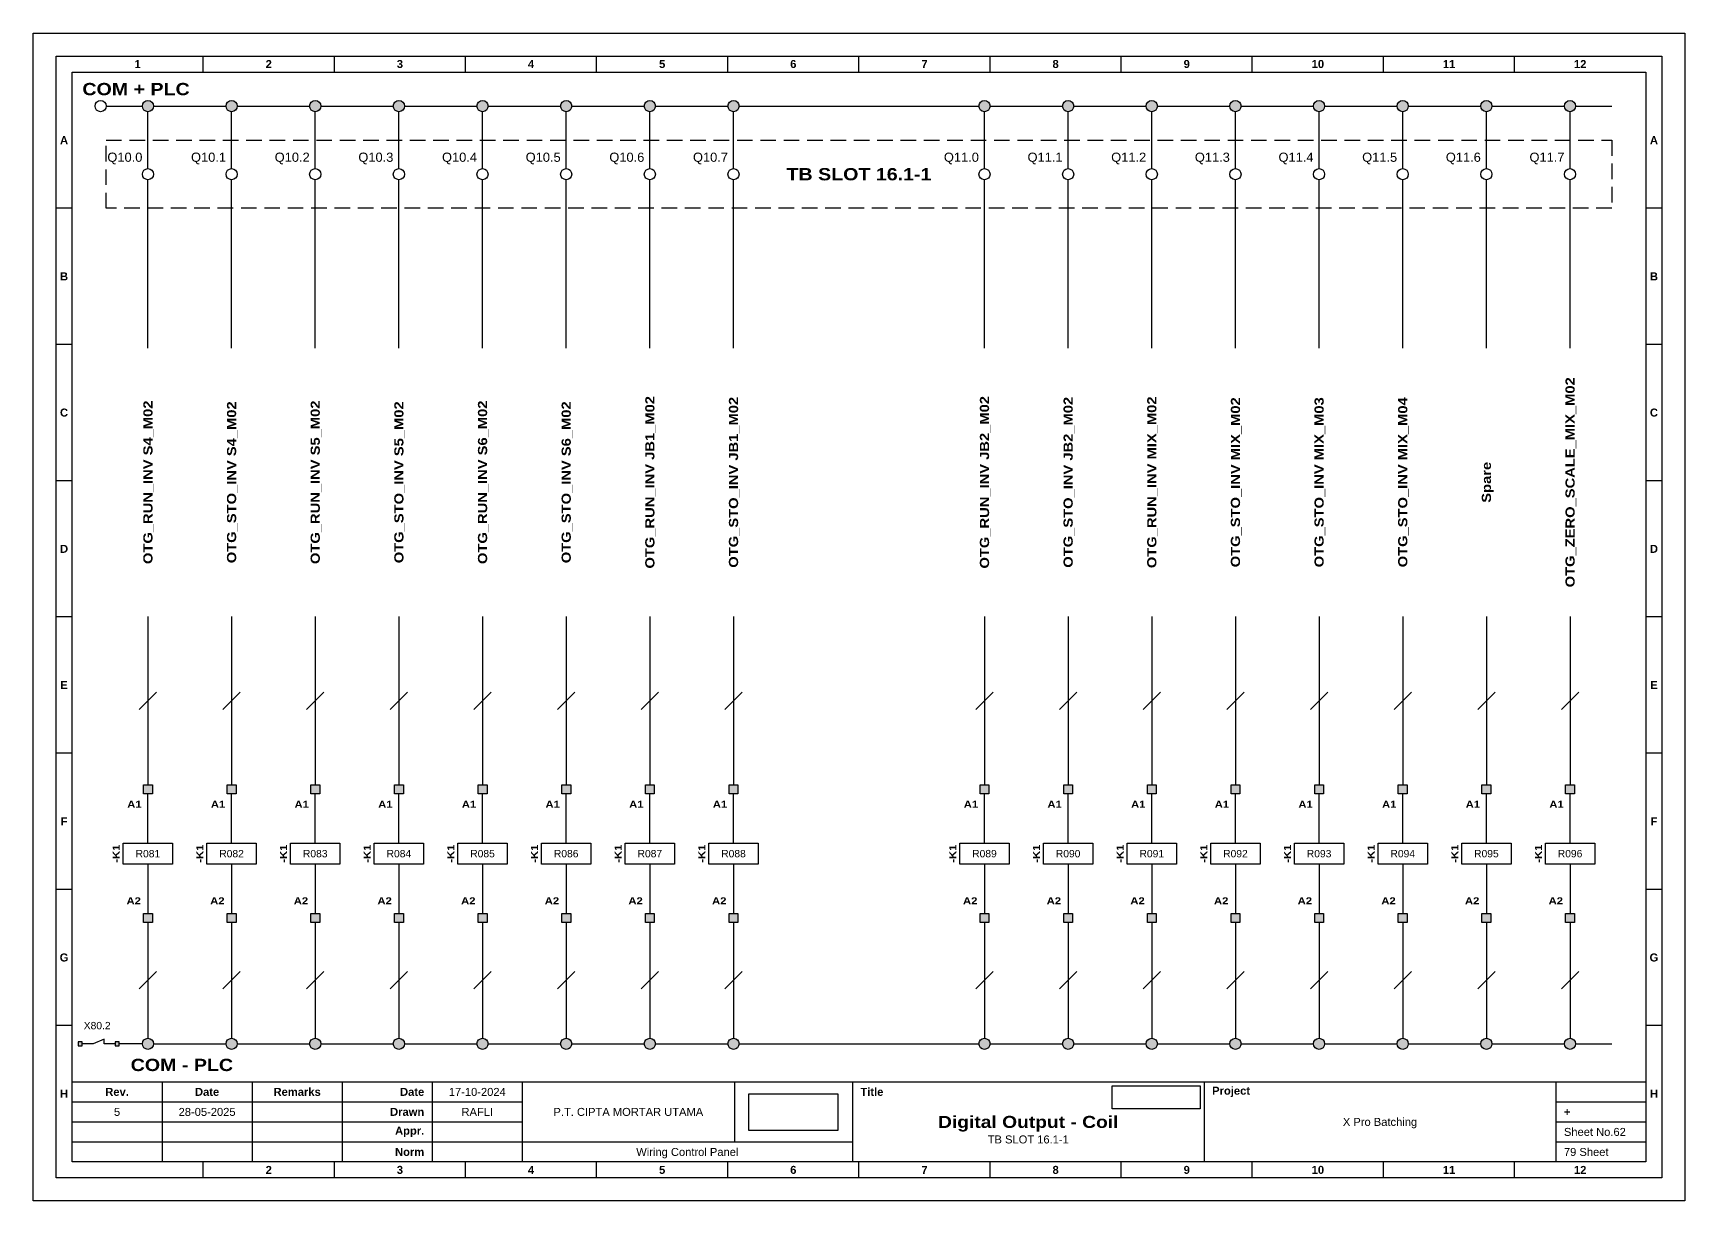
# Model space of a CAD drawing. Header units: millimetres. Extents: x 1018 to 2216, y 1079 to 1731.
# Drawn here: x 1636.9 to 1906.2, y 1310 to 1500.4 of the extents above; entities that cross this region are included whole.
import ezdxf
from ezdxf.enums import TextEntityAlignment as Align

# ---------------------------------------------------------------- set-up
doc = ezdxf.new("R2010")
doc.units = ezdxf.units.MM
doc.linetypes.add('HIDDEN', pattern=[9.525, 6.35, -3.175])
doc.styles.add('Bold', font='ariblk.ttf', dxfattribs={"height": 25.4})
doc.styles.get("Standard").update_dxf_attribs({"font": 'arial.ttf'})
picture_1 = doc.add_image_def('image1.png', size_in_pixel=(2048, 847))
picture_2 = doc.add_image_def('image2.png', size_in_pixel=(2092, 542))

# ---------------------------------------------------------------- blocks, each defined once
blk = doc.blocks.new('KOP MU PROJECT')
at = {"color": 6, "ltscale": 50}
for p, q in [((27.74, 184.05), (27.74, 186.66)), ((49.13, 184.05), (49.13, 186.66)), ((70.51, 184.05), (70.51, 186.66)), ((91.89, 184.05), (91.89, 186.66)), ((113.27, 184.05), (113.27, 186.66)), ((134.66, 184.05), (134.66, 186.66)), ((156.04, 184.05), (156.04, 186.66)), ((177.42, 184.05), (177.42, 186.66)), ((198.8, 184.05), (198.8, 186.66)), ((220.19, 184.05), (220.19, 186.66)), ((241.57, 184.05), (241.57, 186.66)), ((6.36, 161.84), (3.75, 161.84)), ((265.59, 161.84), (262.98, 161.84)), ((6.36, 139.63), (3.75, 139.63)), ((265.59, 139.63), (262.98, 139.63)), ((6.36, 117.42), (3.75, 117.42)), ((265.59, 117.42), (262.98, 117.42)), ((6.36, 95.22), (3.75, 95.22)), ((265.59, 95.22), (262.98, 95.22)), ((6.36, 73.01), (3.75, 73.01)), ((265.59, 73.01), (262.98, 73.01)), ((6.36, 50.8), (3.75, 50.8)), ((265.59, 50.8), (262.98, 50.8)), ((6.36, 28.59), (3.75, 28.59)), ((265.59, 28.59), (262.98, 28.59)), ((27.74, 3.75), (27.74, 6.36)), ((49.13, 3.75), (49.13, 6.36)), ((70.51, 3.75), (70.51, 6.36)), ((91.89, 3.75), (91.89, 6.36)), ((113.27, 3.75), (113.27, 6.36)), ((134.66, 3.75), (134.66, 6.36)), ((156.04, 3.75), (156.04, 6.36)), ((177.42, 3.75), (177.42, 6.36)), ((198.8, 3.75), (198.8, 6.36)), ((220.19, 3.75), (220.19, 6.36)), ((241.57, 3.75), (241.57, 6.36))]:
    blk.add_line(p, q, dxfattribs=at)
at = {"ltscale": 50}
for p, q in [((6.36, 19.41), (262.98, 19.41)), ((21.04, 19.41), (21.04, 6.36)), ((35.72, 19.41), (35.72, 6.36)), ((50.41, 19.41), (50.41, 6.36)), ((65.09, 19.41), (65.09, 6.36)), ((79.77, 19.41), (79.77, 6.36)), ((114.35, 19.41), (114.35, 9.62)), ((133.6, 19.41), (133.6, 6.36)), ((190.95, 19.41), (190.95, 6.36)), ((248.3, 19.41), (248.3, 6.36)), ((6.36, 16.15), (79.77, 16.15)), ((248.3, 16.15), (262.98, 16.15)), ((6.36, 12.89), (79.77, 12.89)), ((248.3, 12.89), (262.98, 12.89)), ((6.36, 9.62), (133.6, 9.62)), ((248.3, 9.62), (262.98, 9.62))]:
    blk.add_line(p, q, dxfattribs=at)
at = {"color": 1, "ltscale": 50}
blk.add_lwpolyline([(269.34, 0), (0, 0), (0, 190.41), (269.34, 190.41)], close=True, dxfattribs=at)
at = {"color": 6, "ltscale": 50}
for points in [[(265.59, 3.75), (3.75, 3.75), (3.75, 186.66), (265.59, 186.66)], [(262.98, 6.36), (6.36, 6.36), (6.36, 184.05), (262.98, 184.05)]]:
    blk.add_lwpolyline(points, close=True, dxfattribs=at)
at = {"ltscale": 50, "char_height": 1.305, "attachment_point": 4}
for s, width, heights, insert in [('\\pxqc;{\\fArial|b1|i0|c0|p34;1}', 21.3825, [2.51], (6.36, 185.36)), ('\\pxqc;{\\fArial|b1|i0|c0|p34;2}', 21.3825, [2.51], (27.74, 185.36)), ('\\pxqc;{\\fArial|b1|i0|c0|p34;3}', 21.3825, [2.51], (49.13, 185.36)), ('\\pxqc;{\\fArial|b1|i0|c0|p34;4}', 21.3825, [2.51], (70.51, 185.36)), ('\\pxqc;{\\fArial|b1|i0|c0|p34;5}', 21.3825, [2.51], (91.89, 185.36)), ('\\pxqc;{\\fArial|b1|i0|c0|p34;6}', 21.3825, [2.51], (113.27, 185.36)), ('\\pxqc;{\\fArial|b1|i0|c0|p34;7}', 21.3825, [2.51], (134.66, 185.36)), ('\\pxqc;{\\fArial|b1|i0|c0|p34;8}', 21.3825, [2.51], (156.04, 185.36)), ('\\pxqc;{\\fArial|b1|i0|c0|p34;9}', 21.3825, [2.51], (177.42, 185.36)), ('\\pxqc;{\\fArial|b1|i0|c0|p34;10}', 21.3825, [2.51], (198.8, 185.36)), ('\\pxqc;{\\fArial|b1|i0|c0|p34;11}', 21.3825, [2.51], (220.19, 185.36)), ('\\pxqc;{\\fArial|b1|i0|c0|p34;12}', 21.3825, [2.51], (241.57, 185.36)), ('\\pxqc;{\\fArial|b1|i0|c0|p34;A}', 2.61, [2.51], (3.75, 172.95)), ('\\pxqc;{\\fArial|b1|i0|c0|p34;A}', 2.61, [2.51], (262.98, 172.95)), ('\\pxqc;{\\fArial|b1|i0|c0|p34;B}', 2.61, [2.51], (3.75, 150.74)), ('\\pxqc;{\\fArial|b1|i0|c0|p34;B}', 2.61, [2.51], (262.98, 150.74)), ('\\pxqc;{\\fArial|b1|i0|c0|p34;C}', 2.61, [2.51], (3.75, 128.53)), ('\\pxqc;{\\fArial|b1|i0|c0|p34;C}', 2.61, [2.51], (262.98, 128.53)), ('\\pxqc;{\\fArial|b1|i0|c0|p34;D}', 2.61, [2.51], (3.75, 106.32)), ('\\pxqc;{\\fArial|b1|i0|c0|p34;D}', 2.61, [2.51], (262.98, 106.32)), ('\\pxqc;{\\fArial|b1|i0|c0|p34;E}', 2.61, [2.51], (3.75, 84.11)), ('\\pxqc;{\\fArial|b1|i0|c0|p34;E}', 2.61, [2.51], (262.98, 84.11)), ('\\pxqc;{\\fArial|b1|i0|c0|p34;F}', 2.61, [2.51], (3.75, 61.9)), ('\\pxqc;{\\fArial|b1|i0|c0|p34;F}', 2.61, [2.51], (262.98, 61.9)), ('\\pxqc;{\\fArial|b1|i0|c0|p34;G}', 2.61, [2.51], (3.75, 39.69)), ('\\pxqc;{\\fArial|b1|i0|c0|p34;G}', 2.61, [2.51], (262.98, 39.69)), ('\\pxqc;{\\fArial|b1|i0|c0|p34;H}', 2.61, [2.51], (3.75, 17.47)), ('\\pxqc;{\\fArial|b1|i0|c0|p34;Rev.}', 14.6811, [2.88], (6.36, 17.78)), ('\\pxqc;{\\fArial|b1|i0|c0|p34;Date}', 14.6811, [2.88], (21.04, 17.78)), ('\\pxqc;{\\fArial|b1|i0|c0|p34;Remarks}', 14.6811, [2.88], (35.72, 17.78)), ('\\pxqr;{\\fArial|b1|i0|c0|p34;Date}', 13.3761, [2.88], (50.41, 17.78)), ('\\pxql;{\\fArial|b1|i0|c0|p34;Title}', 50.2419, [2.88], (134.9, 17.78)), ('\\pxql;{\\fArial|b1|i0|c0|p34;Project}', 50.2419, [2.88], (192.25, 17.78)), ('\\pxqc;{\\fArial|b1|i0|c0|p34;H}', 2.61, [2.51], (262.98, 17.47)), ('\\pxqr;{\\fArial|b1|i0|c0|p34;Drawn}', 13.3761, [2.88], (50.41, 14.52)), ('\\pxql;{\\fArial|b1|i0|c0|p34;+}', 14.6811, [2.88], (249.61, 14.52)), ('\\pxqr;{\\fArial|b1|i0|c0|p34;Appr.}', 13.3761, [2.88], (50.41, 11.26)), ('\\pxqr;{\\fArial|b1|i0|c0|p34;Norm}', 13.3761, [2.88], (50.41, 7.99)), ('\\pxqc;{\\fArial|b1|i0|c0|p34;2}', 21.3825, [2.51], (27.74, 5.06)), ('\\pxqc;{\\fArial|b1|i0|c0|p34;3}', 21.3825, [2.51], (49.13, 5.06)), ('\\pxqc;{\\fArial|b1|i0|c0|p34;4}', 21.3825, [2.51], (70.51, 5.06)), ('\\pxqc;{\\fArial|b1|i0|c0|p34;5}', 21.3825, [2.51], (91.89, 5.06)), ('\\pxqc;{\\fArial|b1|i0|c0|p34;6}', 21.3825, [2.51], (113.27, 5.06)), ('\\pxqc;{\\fArial|b1|i0|c0|p34;7}', 21.3825, [2.51], (134.66, 5.06)), ('\\pxqc;{\\fArial|b1|i0|c0|p34;8}', 21.3825, [2.51], (156.04, 5.06)), ('\\pxqc;{\\fArial|b1|i0|c0|p34;9}', 21.3825, [2.51], (177.42, 5.06)), ('\\pxqc;{\\fArial|b1|i0|c0|p34;10}', 21.3825, [2.51], (198.8, 5.06)), ('\\pxqc;{\\fArial|b1|i0|c0|p34;11}', 21.3825, [2.51], (220.19, 5.06)), ('\\pxqc;{\\fArial|b1|i0|c0|p34;12}', 21.3825, [2.51], (241.57, 5.06))]:
    blk.add_mtext_dynamic_manual_height_columns(s, width=width, gutter_width=0.0326, heights=heights, dxfattribs=dict(at, insert=insert))
at = {"ltscale": 50}
for tag, p in [('DATECREATED', (72.43, 17.78)), ('REV', (13.7, 14.52)), ('REVDATE', (28.38, 14.52)), ('REMARKS', (43.06, 14.52)), ('DRAWN', (72.43, 14.52)), ('COMPANY', (97.06, 14.52)), ('PROJECT', (219.62, 12.89)), ('APPR', (72.43, 11.26)), ('NORM', (72.43, 7.99)), ('DRAWINGCATEGORY', (106.68, 7.99)), ('DESCRIPTION', (162.27, 10.03))]:
    blk.add_attdef(tag, text='', height=1.3, dxfattribs=at).set_placement(p, align=Align.MIDDLE_CENTER)
at = {"ltscale": 50, "style": 'Bold'}
blk.add_attdef('TITLE', text='', height=1.96, dxfattribs=at).set_placement((162.27, 12.89), align=Align.MIDDLE_CENTER)
at = {"ltscale": 50}
for tag, p in [('SHEETNUMBER', (249.61, 11.26)), ('TOTALSHEET', (249.61, 7.99))]:
    blk.add_attdef(tag, text='', height=1.3, dxfattribs=at).set_placement(p, align=Align.MIDDLE_LEFT)
image = blk.add_image(picture_1, insert=(116.72, 11.48), size_in_units=(14.5, 6), dxfattribs=at)
image.dxf.flags = 15
image = blk.add_image(picture_2, insert=(175.94, 15.04), size_in_units=(14.36, 3.72), dxfattribs=at)
image.dxf.flags = 15

msp = doc.modelspace()

# ---------------------------------------------------------------- hatches: boundary and pattern name
at = {"true_color": 0x105689}
h = msp.add_hatch(color=146, dxfattribs=at)
h.dxf.hatch_style = 1
h.paths.add_polyline_path([(1888.37, 1488.49, 1), (1886.55, 1488.49, 1)])
h.paths.add_polyline_path([(1872.91, 1488.49, 1), (1874.73, 1488.49, 1)])
h.paths.add_polyline_path([(1859.27, 1488.49, 1), (1861.09, 1488.49, 1)])
h.paths.add_polyline_path([(1847.45, 1488.49, 1), (1845.63, 1488.49, 1)])
h.paths.add_polyline_path([(1833.81, 1488.49, 1), (1831.99, 1488.49, 1)])
h.paths.add_polyline_path([(1820.17, 1488.49, 1), (1818.35, 1488.49, 1)])
h.paths.add_polyline_path([(1806.53, 1488.49, 1), (1804.71, 1488.49, 1)])
h.paths.add_polyline_path([(1792.89, 1488.49, 1), (1791.07, 1488.49, 1)])
h.paths.add_polyline_path([(1751.97, 1488.49, 1), (1750.16, 1488.49, 1)])
h.paths.add_polyline_path([(1738.33, 1488.49, 1), (1736.52, 1488.49, 1)])
h.paths.add_polyline_path([(1724.69, 1488.49, 1), (1722.88, 1488.49, 1)])
h.paths.add_polyline_path([(1711.05, 1488.49, 1), (1709.24, 1488.49, 1)])
h.paths.add_polyline_path([(1695.6, 1488.49, 1), (1697.41, 1488.49, 1)])
h.paths.add_polyline_path([(1683.77, 1488.49, 1), (1681.96, 1488.49, 1)])
h.paths.add_polyline_path([(1668.32, 1488.49, 1), (1670.13, 1488.49, 1)])
h.paths.add_polyline_path([(1656.49, 1488.49, 1), (1654.68, 1488.49, 1)])
h = msp.add_hatch(color=256)
h.dxf.hatch_style = 1
h.paths.add_polyline_path([(1656.31, 1376.39), (1656.31, 1377.84), (1654.86, 1377.84), (1654.86, 1376.39)])
h.paths.add_polyline_path([(1654.86, 1355.41), (1656.31, 1355.41), (1656.31, 1356.86), (1654.86, 1356.86)])
h = msp.add_hatch(color=256)
h.dxf.hatch_style = 1
h.paths.add_polyline_path([(1669.95, 1376.39), (1669.95, 1377.84), (1668.5, 1377.84), (1668.5, 1376.39)])
h.paths.add_polyline_path([(1668.5, 1355.41), (1669.95, 1355.41), (1669.95, 1356.86), (1668.5, 1356.86)])
h = msp.add_hatch(color=256)
h.dxf.hatch_style = 1
h.paths.add_polyline_path([(1683.59, 1376.39), (1683.59, 1377.84), (1682.14, 1377.84), (1682.14, 1376.39)])
h.paths.add_polyline_path([(1682.14, 1355.41), (1683.59, 1355.41), (1683.59, 1356.86), (1682.14, 1356.86)])
h = msp.add_hatch(color=256)
h.dxf.hatch_style = 1
h.paths.add_polyline_path([(1697.23, 1376.39), (1697.23, 1377.84), (1695.78, 1377.84), (1695.78, 1376.39)])
h.paths.add_polyline_path([(1695.78, 1355.41), (1697.23, 1355.41), (1697.23, 1356.86), (1695.78, 1356.86)])
h = msp.add_hatch(color=256)
h.dxf.hatch_style = 1
h.paths.add_polyline_path([(1710.87, 1376.39), (1710.87, 1377.84), (1709.42, 1377.84), (1709.42, 1376.39)])
h.paths.add_polyline_path([(1709.42, 1355.41), (1710.87, 1355.41), (1710.87, 1356.86), (1709.42, 1356.86)])
h = msp.add_hatch(color=256)
h.dxf.hatch_style = 1
h.paths.add_polyline_path([(1724.51, 1376.39), (1724.51, 1377.84), (1723.06, 1377.84), (1723.06, 1376.39)])
h.paths.add_polyline_path([(1723.06, 1355.41), (1724.51, 1355.41), (1724.51, 1356.86), (1723.06, 1356.86)])
h = msp.add_hatch(color=256)
h.dxf.hatch_style = 1
h.paths.add_polyline_path([(1738.15, 1376.39), (1738.15, 1377.84), (1736.7, 1377.84), (1736.7, 1376.39)])
h.paths.add_polyline_path([(1736.7, 1355.41), (1738.15, 1355.41), (1738.15, 1356.86), (1736.7, 1356.86)])
h = msp.add_hatch(color=256)
h.dxf.hatch_style = 1
h.paths.add_polyline_path([(1751.79, 1376.39), (1751.79, 1377.84), (1750.34, 1377.84), (1750.34, 1376.39)])
h.paths.add_polyline_path([(1750.34, 1355.41), (1751.79, 1355.41), (1751.79, 1356.86), (1750.34, 1356.86)])
h = msp.add_hatch(color=256)
h.dxf.hatch_style = 1
h.paths.add_polyline_path([(1792.71, 1376.39), (1792.71, 1377.84), (1791.26, 1377.84), (1791.26, 1376.39)])
h.paths.add_polyline_path([(1791.26, 1355.41), (1792.71, 1355.41), (1792.71, 1356.86), (1791.26, 1356.86)])
h = msp.add_hatch(color=256)
h.dxf.hatch_style = 1
h.paths.add_polyline_path([(1806.35, 1376.39), (1806.35, 1377.84), (1804.9, 1377.84), (1804.9, 1376.39)])
h.paths.add_polyline_path([(1804.9, 1355.41), (1806.35, 1355.41), (1806.35, 1356.86), (1804.9, 1356.86)])
h = msp.add_hatch(color=256)
h.dxf.hatch_style = 1
h.paths.add_polyline_path([(1819.99, 1376.39), (1819.99, 1377.84), (1818.54, 1377.84), (1818.54, 1376.39)])
h.paths.add_polyline_path([(1818.54, 1355.41), (1819.99, 1355.41), (1819.99, 1356.86), (1818.54, 1356.86)])
h = msp.add_hatch(color=256)
h.dxf.hatch_style = 1
h.paths.add_polyline_path([(1833.63, 1376.39), (1833.63, 1377.84), (1832.18, 1377.84), (1832.18, 1376.39)])
h.paths.add_polyline_path([(1832.18, 1355.41), (1833.63, 1355.41), (1833.63, 1356.86), (1832.18, 1356.86)])
h = msp.add_hatch(color=256)
h.dxf.hatch_style = 1
h.paths.add_polyline_path([(1847.27, 1376.39), (1847.27, 1377.84), (1845.82, 1377.84), (1845.82, 1376.39)])
h.paths.add_polyline_path([(1845.82, 1355.41), (1847.27, 1355.41), (1847.27, 1356.86), (1845.82, 1356.86)])
h = msp.add_hatch(color=256)
h.dxf.hatch_style = 1
h.paths.add_polyline_path([(1860.91, 1376.39), (1860.91, 1377.84), (1859.45, 1377.84), (1859.45, 1376.39)])
h.paths.add_polyline_path([(1859.45, 1355.41), (1860.91, 1355.41), (1860.91, 1356.86), (1859.45, 1356.86)])
h = msp.add_hatch(color=256)
h.dxf.hatch_style = 1
h.paths.add_polyline_path([(1874.55, 1376.39), (1874.55, 1377.84), (1873.09, 1377.84), (1873.09, 1376.39)])
h.paths.add_polyline_path([(1873.09, 1355.41), (1874.55, 1355.41), (1874.55, 1356.86), (1873.09, 1356.86)])
h = msp.add_hatch(color=256)
h.dxf.hatch_style = 1
h.paths.add_polyline_path([(1888.18, 1376.39), (1888.18, 1377.84), (1886.73, 1377.84), (1886.73, 1376.39)])
h.paths.add_polyline_path([(1886.73, 1355.41), (1888.18, 1355.41), (1888.18, 1356.86), (1886.73, 1356.86)])
h = msp.add_hatch(color=146, dxfattribs=at)
h.dxf.hatch_style = 1
h.paths.add_polyline_path([(1888.37, 1335.61, 1), (1886.55, 1335.61, 1)])
h.paths.add_polyline_path([(1872.91, 1335.61, 1), (1874.73, 1335.61, 1)])
h.paths.add_polyline_path([(1859.27, 1335.61, 1), (1861.09, 1335.61, 1)])
h.paths.add_polyline_path([(1847.45, 1335.61, 1), (1845.63, 1335.61, 1)])
h.paths.add_polyline_path([(1833.81, 1335.61, 1), (1831.99, 1335.61, 1)])
h.paths.add_polyline_path([(1820.17, 1335.61, 1), (1818.35, 1335.61, 1)])
h.paths.add_polyline_path([(1806.53, 1335.61, 1), (1804.71, 1335.61, 1)])
h.paths.add_polyline_path([(1792.89, 1335.61, 1), (1791.07, 1335.61, 1)])
h.paths.add_polyline_path([(1751.97, 1335.61, 1), (1750.16, 1335.61, 1)])
h.paths.add_polyline_path([(1738.33, 1335.61, 1), (1736.52, 1335.61, 1)])
h.paths.add_polyline_path([(1724.69, 1335.61, 1), (1722.88, 1335.61, 1)])
h.paths.add_polyline_path([(1711.05, 1335.61, 1), (1709.24, 1335.61, 1)])
h.paths.add_polyline_path([(1695.6, 1335.61, 1), (1697.41, 1335.61, 1)])
h.paths.add_polyline_path([(1683.77, 1335.61, 1), (1681.96, 1335.61, 1)])
h.paths.add_polyline_path([(1668.32, 1335.61, 1), (1670.13, 1335.61, 1)])
h.paths.add_polyline_path([(1656.49, 1335.61, 1), (1654.68, 1335.61, 1)])
h = msp.add_hatch(color=256)
h.dxf.hatch_style = 1
h.paths.add_polyline_path([(1650.88, 1335.93), (1650.24, 1335.93), (1650.24, 1335.29), (1650.88, 1335.29)])
h.paths.add_polyline_path([(1644.21, 1335.93), (1644.21, 1335.29), (1644.85, 1335.29), (1644.85, 1335.93)])

# ---------------------------------------------------------------- linework, layer by layer
at = {"color": 146, "true_color": 0x105689}
for p, q in [((1648.76, 1488.49), (1654.68, 1488.49)), ((1655.58, 1478.29), (1655.58, 1487.58)), ((1656.49, 1488.49), (1668.32, 1488.49)), ((1669.22, 1478.29), (1669.22, 1487.58)), ((1670.13, 1488.49), (1681.96, 1488.49)), ((1682.86, 1478.29), (1682.86, 1487.58)), ((1683.77, 1488.49), (1695.6, 1488.49)), ((1696.5, 1478.29), (1696.5, 1487.58)), ((1697.41, 1488.49), (1709.24, 1488.49)), ((1710.14, 1478.29), (1710.14, 1487.58)), ((1711.05, 1488.49), (1722.88, 1488.49)), ((1723.78, 1478.29), (1723.78, 1487.58)), ((1724.69, 1488.49), (1736.52, 1488.49)), ((1737.42, 1478.29), (1737.42, 1487.58)), ((1738.33, 1488.49), (1750.16, 1488.49)), ((1751.06, 1478.29), (1751.06, 1487.58)), ((1751.97, 1488.49), (1791.07, 1488.49)), ((1791.98, 1478.29), (1791.98, 1487.58)), ((1792.89, 1488.49), (1804.71, 1488.49)), ((1805.62, 1478.29), (1805.62, 1487.58)), ((1806.53, 1488.49), (1818.35, 1488.49)), ((1819.26, 1478.29), (1819.26, 1487.58)), ((1820.17, 1488.49), (1831.99, 1488.49)), ((1832.9, 1478.29), (1832.9, 1487.58)), ((1833.81, 1488.49), (1845.63, 1488.49)), ((1846.54, 1478.29), (1846.54, 1487.58)), ((1847.45, 1488.49), (1859.27, 1488.49)), ((1860.18, 1478.29), (1860.18, 1487.58)), ((1861.09, 1488.49), (1872.91, 1488.49)), ((1873.82, 1478.29), (1873.82, 1487.58)), ((1874.73, 1488.49), (1886.55, 1488.49)), ((1887.46, 1478.29), (1887.46, 1487.58)), ((1888.37, 1488.49), (1894.28, 1488.49)), ((1655.58, 1449.04), (1655.58, 1476.48)), ((1669.22, 1449.04), (1669.22, 1476.48)), ((1682.86, 1449.04), (1682.86, 1476.48)), ((1696.5, 1449.04), (1696.5, 1476.48)), ((1710.14, 1449.04), (1710.14, 1476.48)), ((1723.78, 1449.04), (1723.78, 1476.48)), ((1737.42, 1449.04), (1737.42, 1476.48)), ((1751.06, 1449.04), (1751.06, 1476.48)), ((1791.98, 1449.04), (1791.98, 1476.48)), ((1805.62, 1449.04), (1805.62, 1476.48)), ((1819.26, 1449.04), (1819.26, 1476.48)), ((1832.9, 1449.04), (1832.9, 1476.48)), ((1846.54, 1449.04), (1846.54, 1476.48)), ((1860.18, 1449.04), (1860.18, 1476.48)), ((1873.82, 1449.04), (1873.82, 1476.48)), ((1887.46, 1449.04), (1887.46, 1476.48)), ((1655.58, 1405.27), (1655.58, 1377.84)), ((1669.22, 1405.27), (1669.22, 1377.84)), ((1682.86, 1405.27), (1682.86, 1377.84)), ((1696.5, 1405.27), (1696.5, 1377.84)), ((1710.14, 1405.27), (1710.14, 1377.84)), ((1723.78, 1405.27), (1723.78, 1377.84)), ((1737.42, 1405.27), (1737.42, 1377.84)), ((1751.06, 1405.27), (1751.06, 1377.84)), ((1791.98, 1405.27), (1791.98, 1377.84)), ((1805.62, 1405.27), (1805.62, 1377.84)), ((1819.26, 1405.27), (1819.26, 1377.84)), ((1832.9, 1405.27), (1832.9, 1377.84)), ((1846.54, 1405.27), (1846.54, 1377.84)), ((1860.18, 1405.27), (1860.18, 1377.84)), ((1873.82, 1405.27), (1873.82, 1377.84)), ((1887.46, 1405.27), (1887.46, 1377.84)), ((1654.17, 1390.14), (1657, 1392.97)), ((1667.81, 1390.14), (1670.64, 1392.97)), ((1681.45, 1390.14), (1684.28, 1392.97)), ((1695.09, 1390.14), (1697.92, 1392.97)), ((1708.73, 1390.14), (1711.56, 1392.97)), ((1722.37, 1390.14), (1725.2, 1392.97)), ((1736.01, 1390.14), (1738.84, 1392.97)), ((1749.65, 1390.14), (1752.48, 1392.97)), ((1790.57, 1390.14), (1793.4, 1392.97)), ((1804.21, 1390.14), (1807.04, 1392.97)), ((1817.85, 1390.14), (1820.68, 1392.97)), ((1831.49, 1390.14), (1834.31, 1392.97)), ((1845.13, 1390.14), (1847.95, 1392.97)), ((1858.77, 1390.14), (1861.59, 1392.97)), ((1872.41, 1390.14), (1875.23, 1392.97)), ((1886.05, 1390.14), (1888.87, 1392.97)), ((1655.58, 1355.41), (1655.58, 1336.51)), ((1669.22, 1355.41), (1669.22, 1336.51)), ((1682.86, 1355.41), (1682.86, 1336.51)), ((1696.5, 1355.41), (1696.5, 1336.51)), ((1710.14, 1355.41), (1710.14, 1336.51)), ((1723.78, 1355.41), (1723.78, 1336.51)), ((1737.42, 1355.41), (1737.42, 1336.51)), ((1751.06, 1355.41), (1751.06, 1336.51)), ((1791.98, 1355.41), (1791.98, 1336.51)), ((1805.62, 1355.41), (1805.62, 1336.51)), ((1819.26, 1355.41), (1819.26, 1336.51)), ((1832.9, 1355.41), (1832.9, 1336.51)), ((1846.54, 1355.41), (1846.54, 1336.51)), ((1860.18, 1355.41), (1860.18, 1336.51)), ((1873.82, 1355.41), (1873.82, 1336.51)), ((1887.46, 1355.41), (1887.46, 1336.51)), ((1654.17, 1344.55), (1657, 1347.38)), ((1667.81, 1344.55), (1670.64, 1347.38)), ((1681.45, 1344.55), (1684.28, 1347.38)), ((1695.09, 1344.55), (1697.92, 1347.38)), ((1708.73, 1344.55), (1711.56, 1347.38)), ((1722.37, 1344.55), (1725.2, 1347.38)), ((1736.01, 1344.55), (1738.84, 1347.38)), ((1749.65, 1344.55), (1752.48, 1347.38)), ((1790.57, 1344.55), (1793.4, 1347.38)), ((1804.21, 1344.55), (1807.04, 1347.38)), ((1817.85, 1344.55), (1820.68, 1347.38)), ((1831.49, 1344.55), (1834.31, 1347.38)), ((1845.13, 1344.55), (1847.95, 1347.38)), ((1858.77, 1344.55), (1861.59, 1347.38)), ((1872.41, 1344.55), (1875.23, 1347.38)), ((1886.05, 1344.55), (1888.87, 1347.38)), ((1654.68, 1335.61), (1650.88, 1335.61)), ((1656.49, 1335.61), (1668.32, 1335.61)), ((1670.13, 1335.61), (1681.96, 1335.61)), ((1683.77, 1335.61), (1695.6, 1335.61)), ((1697.41, 1335.61), (1709.24, 1335.61)), ((1711.05, 1335.61), (1722.88, 1335.61)), ((1724.69, 1335.61), (1736.52, 1335.61)), ((1738.33, 1335.61), (1750.16, 1335.61)), ((1751.97, 1335.61), (1791.07, 1335.61)), ((1792.89, 1335.61), (1804.71, 1335.61)), ((1806.53, 1335.61), (1818.35, 1335.61)), ((1820.17, 1335.61), (1831.99, 1335.61)), ((1833.81, 1335.61), (1845.63, 1335.61)), ((1847.45, 1335.61), (1859.27, 1335.61)), ((1861.09, 1335.61), (1872.91, 1335.61)), ((1874.73, 1335.61), (1886.55, 1335.61)), ((1888.37, 1335.61), (1894.28, 1335.61))]:
    msp.add_line(p, q, dxfattribs=at)
at = {"ltscale": 50}
for p, q in [((1655.58, 1368.35), (1655.58, 1376.39)), ((1669.22, 1368.35), (1669.22, 1376.39)), ((1682.86, 1368.35), (1682.86, 1376.39)), ((1696.5, 1368.35), (1696.5, 1376.39)), ((1710.14, 1368.35), (1710.14, 1376.39)), ((1723.78, 1368.35), (1723.78, 1376.39)), ((1737.42, 1368.35), (1737.42, 1376.39)), ((1751.06, 1368.35), (1751.06, 1376.39)), ((1791.98, 1368.35), (1791.98, 1376.39)), ((1805.62, 1368.35), (1805.62, 1376.39)), ((1819.26, 1368.35), (1819.26, 1376.39)), ((1832.9, 1368.35), (1832.9, 1376.39)), ((1846.54, 1368.35), (1846.54, 1376.39)), ((1860.18, 1368.35), (1860.18, 1376.39)), ((1873.82, 1368.35), (1873.82, 1376.39)), ((1887.46, 1368.35), (1887.46, 1376.39)), ((1655.58, 1364.9), (1655.58, 1356.86)), ((1669.22, 1364.9), (1669.22, 1356.86)), ((1682.86, 1364.9), (1682.86, 1356.86)), ((1696.5, 1364.9), (1696.5, 1356.86)), ((1710.14, 1364.9), (1710.14, 1356.86)), ((1723.78, 1364.9), (1723.78, 1356.86)), ((1737.42, 1364.9), (1737.42, 1356.86)), ((1751.06, 1364.9), (1751.06, 1356.86)), ((1791.98, 1364.9), (1791.98, 1356.86)), ((1805.62, 1364.9), (1805.62, 1356.86)), ((1819.26, 1364.9), (1819.26, 1356.86)), ((1832.9, 1364.9), (1832.9, 1356.86)), ((1846.54, 1364.9), (1846.54, 1356.86)), ((1860.18, 1364.9), (1860.18, 1356.86)), ((1873.82, 1364.9), (1873.82, 1356.86)), ((1887.46, 1364.9), (1887.46, 1356.86)), ((1648.44, 1336.35), (1646.65, 1335.61)), ((1646.65, 1335.61), (1644.85, 1335.61)), ((1650.24, 1335.61), (1648.44, 1335.61))]:
    msp.add_line(p, q, dxfattribs=at)
msp.add_line((1648.44, 1335.61), (1648.44, 1336.35))
at = {"linetype": 'HIDDEN', "ltscale": 0.4}
msp.add_lwpolyline([(1648.76, 1482.94), (1894.28, 1482.94), (1894.28, 1471.83), (1648.76, 1471.83)], close=True, dxfattribs=at)
for points in [[(1654.86, 1377.84), (1656.31, 1377.84), (1656.31, 1376.39), (1654.86, 1376.39)], [(1668.5, 1377.84), (1669.95, 1377.84), (1669.95, 1376.39), (1668.5, 1376.39)], [(1682.14, 1377.84), (1683.59, 1377.84), (1683.59, 1376.39), (1682.14, 1376.39)], [(1695.78, 1377.84), (1697.23, 1377.84), (1697.23, 1376.39), (1695.78, 1376.39)], [(1709.42, 1377.84), (1710.87, 1377.84), (1710.87, 1376.39), (1709.42, 1376.39)], [(1723.06, 1377.84), (1724.51, 1377.84), (1724.51, 1376.39), (1723.06, 1376.39)], [(1736.7, 1377.84), (1738.15, 1377.84), (1738.15, 1376.39), (1736.7, 1376.39)], [(1750.34, 1377.84), (1751.79, 1377.84), (1751.79, 1376.39), (1750.34, 1376.39)], [(1791.26, 1377.84), (1792.71, 1377.84), (1792.71, 1376.39), (1791.26, 1376.39)], [(1804.9, 1377.84), (1806.35, 1377.84), (1806.35, 1376.39), (1804.9, 1376.39)], [(1818.54, 1377.84), (1819.99, 1377.84), (1819.99, 1376.39), (1818.54, 1376.39)], [(1832.18, 1377.84), (1833.63, 1377.84), (1833.63, 1376.39), (1832.18, 1376.39)], [(1845.82, 1377.84), (1847.27, 1377.84), (1847.27, 1376.39), (1845.82, 1376.39)], [(1859.45, 1377.84), (1860.91, 1377.84), (1860.91, 1376.39), (1859.45, 1376.39)], [(1873.09, 1377.84), (1874.55, 1377.84), (1874.55, 1376.39), (1873.09, 1376.39)], [(1886.73, 1377.84), (1888.18, 1377.84), (1888.18, 1376.39), (1886.73, 1376.39)], [(1654.86, 1356.86), (1656.31, 1356.86), (1656.31, 1355.41), (1654.86, 1355.41)], [(1668.5, 1356.86), (1669.95, 1356.86), (1669.95, 1355.41), (1668.5, 1355.41)], [(1682.14, 1356.86), (1683.59, 1356.86), (1683.59, 1355.41), (1682.14, 1355.41)], [(1695.78, 1356.86), (1697.23, 1356.86), (1697.23, 1355.41), (1695.78, 1355.41)], [(1709.42, 1356.86), (1710.87, 1356.86), (1710.87, 1355.41), (1709.42, 1355.41)], [(1723.06, 1356.86), (1724.51, 1356.86), (1724.51, 1355.41), (1723.06, 1355.41)], [(1736.7, 1356.86), (1738.15, 1356.86), (1738.15, 1355.41), (1736.7, 1355.41)], [(1750.34, 1356.86), (1751.79, 1356.86), (1751.79, 1355.41), (1750.34, 1355.41)], [(1791.26, 1356.86), (1792.71, 1356.86), (1792.71, 1355.41), (1791.26, 1355.41)], [(1804.9, 1356.86), (1806.35, 1356.86), (1806.35, 1355.41), (1804.9, 1355.41)], [(1818.54, 1356.86), (1819.99, 1356.86), (1819.99, 1355.41), (1818.54, 1355.41)], [(1832.18, 1356.86), (1833.63, 1356.86), (1833.63, 1355.41), (1832.18, 1355.41)], [(1845.82, 1356.86), (1847.27, 1356.86), (1847.27, 1355.41), (1845.82, 1355.41)], [(1859.45, 1356.86), (1860.91, 1356.86), (1860.91, 1355.41), (1859.45, 1355.41)], [(1873.09, 1356.86), (1874.55, 1356.86), (1874.55, 1355.41), (1873.09, 1355.41)], [(1886.73, 1356.86), (1888.18, 1356.86), (1888.18, 1355.41), (1886.73, 1355.41)]]:
    msp.add_lwpolyline(points, close=True)
at = {"ltscale": 50}
for points in [[(1651.56, 1368.35), (1659.6, 1368.35), (1659.6, 1364.9), (1651.56, 1364.9)], [(1665.2, 1368.35), (1673.24, 1368.35), (1673.24, 1364.9), (1665.2, 1364.9)], [(1678.84, 1368.35), (1686.88, 1368.35), (1686.88, 1364.9), (1678.84, 1364.9)], [(1692.48, 1368.35), (1700.52, 1368.35), (1700.52, 1364.9), (1692.48, 1364.9)], [(1706.12, 1368.35), (1714.16, 1368.35), (1714.16, 1364.9), (1706.12, 1364.9)], [(1719.76, 1368.35), (1727.8, 1368.35), (1727.8, 1364.9), (1719.76, 1364.9)], [(1733.4, 1368.35), (1741.44, 1368.35), (1741.44, 1364.9), (1733.4, 1364.9)], [(1747.04, 1368.35), (1755.08, 1368.35), (1755.08, 1364.9), (1747.04, 1364.9)], [(1787.96, 1368.35), (1796, 1368.35), (1796, 1364.9), (1787.96, 1364.9)], [(1801.6, 1368.35), (1809.64, 1368.35), (1809.64, 1364.9), (1801.6, 1364.9)], [(1815.24, 1368.35), (1823.28, 1368.35), (1823.28, 1364.9), (1815.24, 1364.9)], [(1828.88, 1368.35), (1836.92, 1368.35), (1836.92, 1364.9), (1828.88, 1364.9)], [(1842.52, 1368.35), (1850.56, 1368.35), (1850.56, 1364.9), (1842.52, 1364.9)], [(1856.16, 1368.35), (1864.2, 1368.35), (1864.2, 1364.9), (1856.16, 1364.9)], [(1869.8, 1368.35), (1877.84, 1368.35), (1877.84, 1364.9), (1869.8, 1364.9)], [(1883.44, 1368.35), (1891.48, 1368.35), (1891.48, 1364.9), (1883.44, 1364.9)]]:
    msp.add_lwpolyline(points, close=True, dxfattribs=at)
at = {"ltscale": 500}
for points in [[(1644.21, 1335.93), (1644.21, 1335.29), (1644.85, 1335.29), (1644.85, 1335.93)], [(1650.24, 1335.93), (1650.24, 1335.29), (1650.88, 1335.29), (1650.88, 1335.93)]]:
    msp.add_lwpolyline(points, close=True, dxfattribs=at)
at = {"color": 146, "ltscale": 500, "true_color": 0x105689}
for centre in [(1647.86, 1488.49), (1655.58, 1488.49), (1669.22, 1488.49), (1682.86, 1488.49), (1696.5, 1488.49), (1710.14, 1488.49), (1723.78, 1488.49), (1737.42, 1488.49), (1751.06, 1488.49), (1791.98, 1488.49), (1805.62, 1488.49), (1819.26, 1488.49), (1832.9, 1488.49), (1846.54, 1488.49), (1860.18, 1488.49), (1873.82, 1488.49), (1887.46, 1488.49), (1655.58, 1477.39), (1669.22, 1477.39), (1682.86, 1477.39), (1696.5, 1477.39), (1710.14, 1477.39), (1723.78, 1477.39), (1737.42, 1477.39), (1751.06, 1477.39), (1791.98, 1477.39), (1805.62, 1477.39), (1819.26, 1477.39), (1832.9, 1477.39), (1846.54, 1477.39), (1860.18, 1477.39), (1873.82, 1477.39), (1887.46, 1477.39), (1655.58, 1335.61), (1669.22, 1335.61), (1682.86, 1335.61), (1696.5, 1335.61), (1710.14, 1335.61), (1723.78, 1335.61), (1737.42, 1335.61), (1751.06, 1335.61), (1791.98, 1335.61), (1805.62, 1335.61), (1819.26, 1335.61), (1832.9, 1335.61), (1846.54, 1335.61), (1860.18, 1335.61), (1873.82, 1335.61), (1887.46, 1335.61)]:
    msp.add_circle(centre, 0.907, dxfattribs=at)

# ---------------------------------------------------------------- block references
msp.add_blockref('KOP MU PROJECT', (1636.85, 1309.99)).add_auto_attribs({'DESCRIPTION': 'TB SLOT 16.1-1', 'TITLE': 'Digital Output - Coil', 'PROJECT': 'X Pro Batching', 'COMPANY': 'P.T. CIPTA MORTAR UTAMA', 'DRAWINGCATEGORY': 'Wiring Control Panel', 'DRAWN': 'RAFLI', 'DATECREATED': '17-10-2024', 'REVDATE': '28-05-2025', 'REV': '5', 'SHEETNUMBER': 'Sheet No.62', 'TOTALSHEET': '79 Sheet'})

# ---------------------------------------------------------------- texts
at = {"ltscale": 500, "style": 'Bold'}
for s, p in [('COM + PLC', (1644.89, 1491.27)), ('COM - PLC', (1652.77, 1332.17))]:
    msp.add_text(s, height=2, dxfattribs=at).set_placement(p, align=Align.MIDDLE_LEFT)
at = {"ltscale": 500}
for s, p in [('Q10.0', (1654.68, 1480.16)), ('Q10.1', (1668.32, 1480.16)), ('Q10.2', (1681.96, 1480.16)), ('Q10.3', (1695.6, 1480.16)), ('Q10.4', (1709.24, 1480.16)), ('Q10.5', (1722.88, 1480.16)), ('Q10.6', (1736.52, 1480.16)), ('Q10.7', (1750.16, 1480.16)), ('Q11.0', (1791.07, 1480.16)), ('Q11.1', (1804.71, 1480.16)), ('Q11.2', (1818.35, 1480.16)), ('Q11.3', (1831.99, 1480.16)), ('Q11.4', (1845.63, 1480.16)), ('Q11.5', (1859.27, 1480.16)), ('Q11.6', (1872.91, 1480.16)), ('Q11.7', (1886.55, 1480.16))]:
    msp.add_text(s, height=1.5, dxfattribs=at).set_placement(p, align=Align.MIDDLE_RIGHT)
at = {"ltscale": 500, "style": 'Bold'}
msp.add_text('TB SLOT 16.1-1', height=2, dxfattribs=at).set_placement((1771.52, 1477.39), align=Align.MIDDLE_CENTER)
for s, height, p in [('OTG_ZERO_SCALE_MIX_M02', 1.5, (1887.46, 1427.16)), ('OTG_RUN_INV JB1_M02', 1.5, (1737.42, 1427.16)), ('OTG_STO_INV JB1_M02', 1.5, (1751.06, 1427.16)), ('OTG_RUN_INV JB2_M02', 1.5, (1791.98, 1427.16)), ('OTG_STO_INV JB2_M02', 1.5, (1805.62, 1427.16)), ('OTG_RUN_INV MIX_M02', 1.5, (1819.26, 1427.16)), ('OTG_STO_INV MIX_M04', 1.5, (1860.18, 1427.16)), ('OTG_RUN_INV S4_M02', 1.5, (1655.58, 1427.16)), ('OTG_STO_INV S4_M02', 1.5, (1669.22, 1427.16)), ('OTG_RUN_INV S5_M02', 1.5, (1682.86, 1427.16)), ('OTG_STO_INV S5_M02', 1.5, (1696.5, 1427.16)), ('OTG_RUN_INV S6_M02', 1.5, (1710.14, 1427.16)), ('OTG_STO_INV S6_M02', 1.5, (1723.78, 1427.16)), ('OTG_STO_INV MIX_M02', 1.5, (1832.9, 1427.16)), ('OTG_STO_INV MIX_M03', 1.5, (1846.54, 1427.16)), ('Spare', 1.5, (1873.82, 1427.16)), ('-K1', 1.149, (1650.41, 1366.62)), ('-K1', 1.149, (1664.05, 1366.62)), ('-K1', 1.149, (1677.69, 1366.62)), ('-K1', 1.149, (1691.33, 1366.62)), ('-K1', 1.149, (1704.97, 1366.62)), ('-K1', 1.149, (1718.61, 1366.62)), ('-K1', 1.149, (1732.25, 1366.62)), ('-K1', 1.149, (1745.89, 1366.62)), ('-K1', 1.149, (1786.81, 1366.62)), ('-K1', 1.149, (1800.45, 1366.62)), ('-K1', 1.149, (1814.09, 1366.62)), ('-K1', 1.149, (1827.73, 1366.62)), ('-K1', 1.149, (1841.37, 1366.62)), ('-K1', 1.149, (1855.01, 1366.62)), ('-K1', 1.149, (1868.65, 1366.62)), ('-K1', 1.149, (1882.29, 1366.62))]:
    msp.add_text(s, height=height, rotation=90, dxfattribs=at).set_placement(p, align=Align.MIDDLE_CENTER)
for p in [(1654.55, 1375.24), (1668.19, 1375.24), (1681.83, 1375.24), (1695.47, 1375.24), (1709.11, 1375.24), (1722.75, 1375.24), (1736.39, 1375.24), (1750.03, 1375.24), (1790.95, 1375.24), (1804.59, 1375.24), (1818.23, 1375.24), (1831.87, 1375.24), (1845.51, 1375.24), (1859.15, 1375.24), (1872.79, 1375.24), (1886.43, 1375.24)]:
    msp.add_text('A1', height=1.149, dxfattribs=at).set_placement(p, align=Align.TOP_RIGHT)
at = {"ltscale": 500}
for s, p in [('R081', (1655.58, 1366.62)), ('R082', (1669.22, 1366.62)), ('R083', (1682.86, 1366.62)), ('R084', (1696.5, 1366.62)), ('R085', (1710.14, 1366.62)), ('R086', (1723.78, 1366.62)), ('R087', (1737.42, 1366.62)), ('R088', (1751.06, 1366.62)), ('R089', (1791.98, 1366.62)), ('R090', (1805.62, 1366.62)), ('R091', (1819.26, 1366.62)), ('R092', (1832.9, 1366.62)), ('R093', (1846.54, 1366.62)), ('R094', (1860.18, 1366.62)), ('R095', (1873.82, 1366.62)), ('R096', (1887.46, 1366.62))]:
    msp.add_text(s, height=1.2, dxfattribs=at).set_placement(p, align=Align.MIDDLE_CENTER)
at = {"ltscale": 500, "style": 'Bold'}
for p in [(1654.44, 1358.01), (1668.08, 1358.01), (1681.71, 1358.01), (1695.35, 1358.01), (1708.99, 1358.01), (1722.63, 1358.01), (1736.27, 1358.01), (1749.91, 1358.01), (1790.83, 1358.01), (1804.47, 1358.01), (1818.11, 1358.01), (1831.75, 1358.01), (1845.39, 1358.01), (1859.03, 1358.01), (1872.67, 1358.01), (1886.31, 1358.01)]:
    msp.add_text('A2', height=1.149, dxfattribs=at).set_placement(p, align=Align.BOTTOM_RIGHT)
at = {"ltscale": 500}
msp.add_text('X80.2', height=1.2, dxfattribs=at).set_placement((1645.12, 1338.58), align=Align.MIDDLE_LEFT)

doc.saveas('drawing.dxf')
